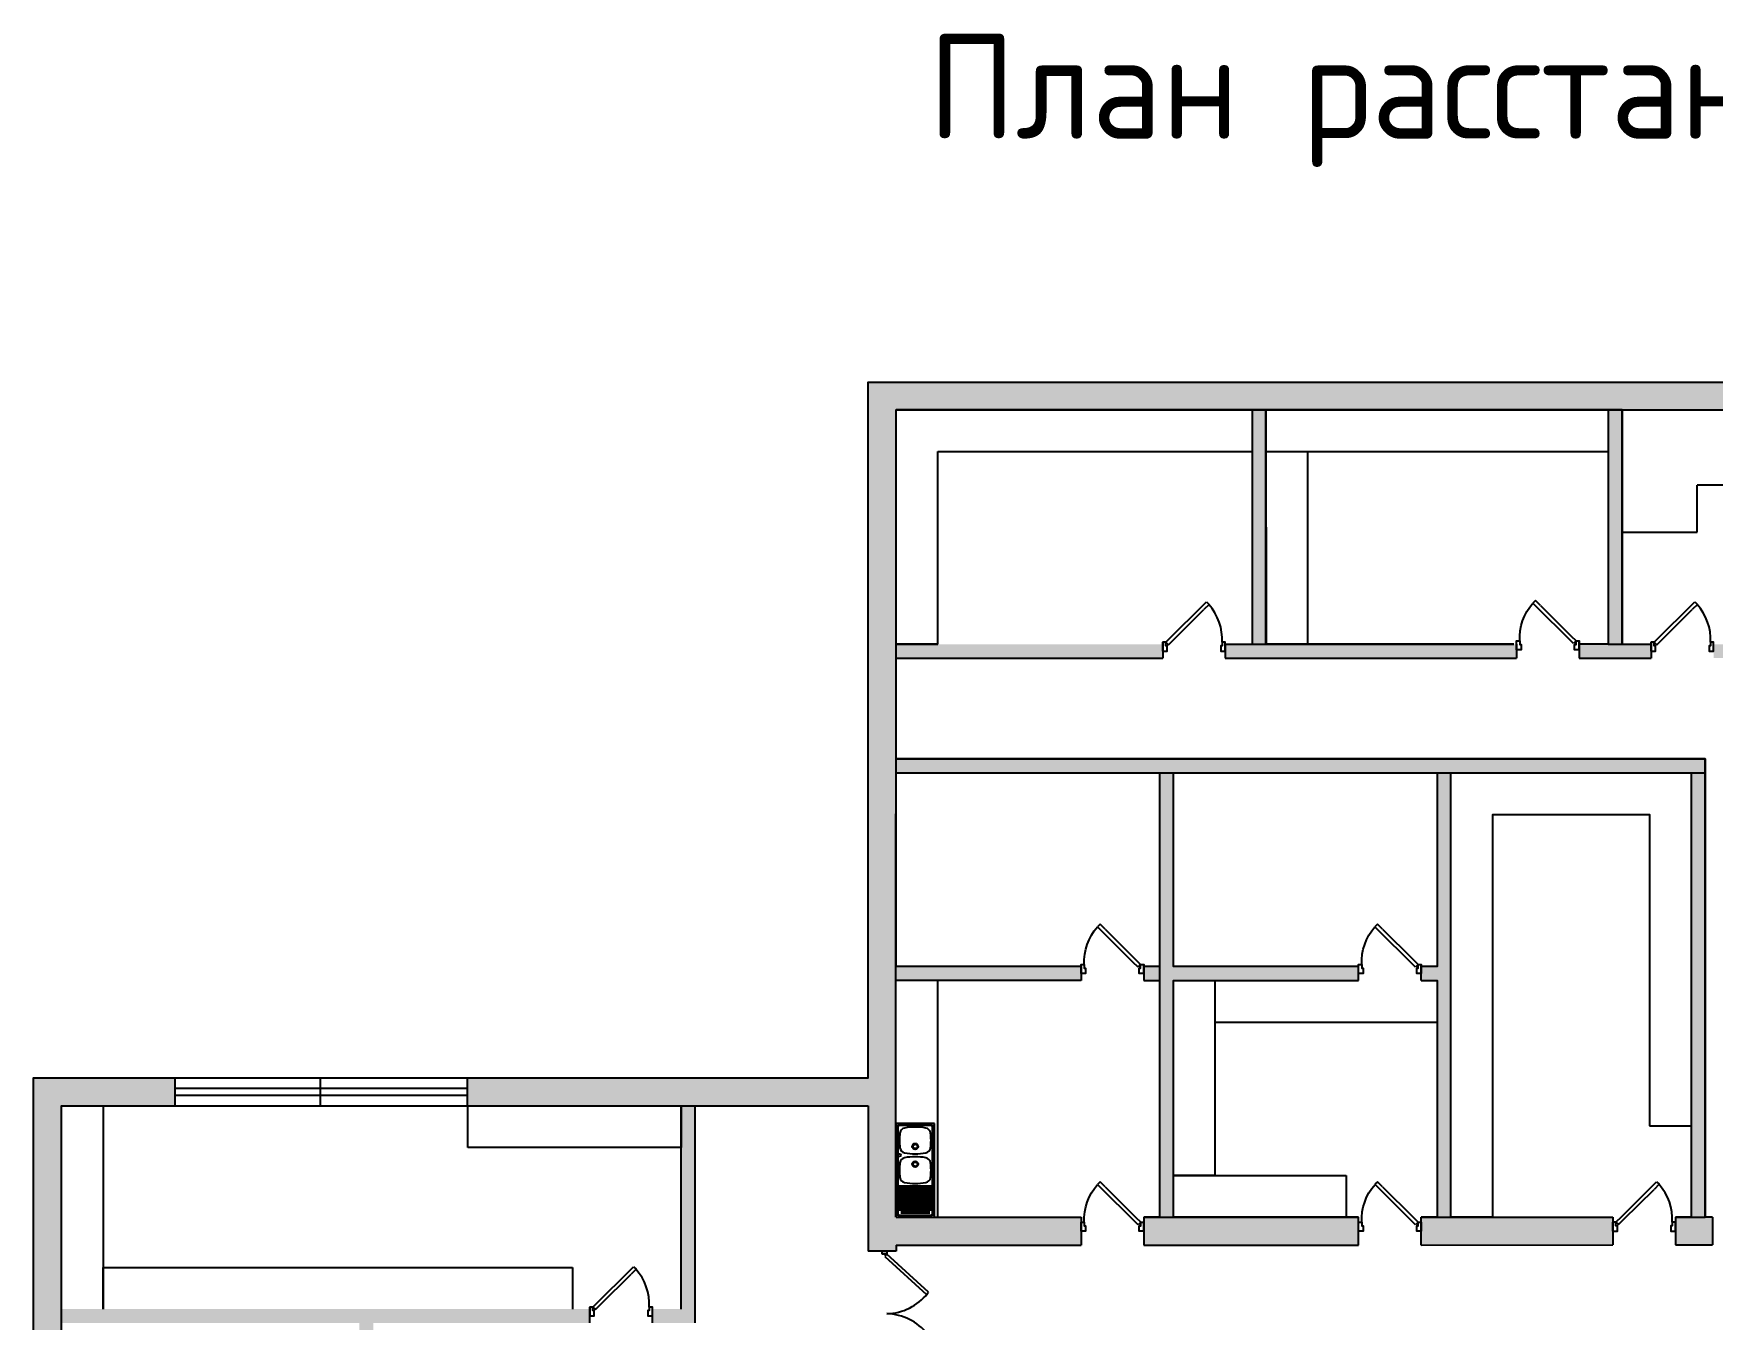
# Model space of a CAD drawing. Header units: millimetres. Extents: x 1 to 862718, y -200795 to 126771.
# Drawn here: x 600832 to 624969, y -92957 to -74478 of the extents above; entities that cross this region are included whole.
import ezdxf

# ---------------------------------------------------------------- set-up
doc = ezdxf.new("R2010")
doc.units = ezdxf.units.MM
doc.header["$MEASUREMENT"] = 0
doc.layers.add('freecads.com', color=7, linetype='Continuous')
doc.styles.get("Standard").update_dxf_attribs({"font": 'GOST Common.ttf'})

# ---------------------------------------------------------------- blocks, each defined once
blk = doc.blocks.new('door')
for p, q in [((156873, 58161), (156946, 58233)), ((156983, 58197), (156910, 58124)), ((156946, 58233), (156983, 58197)), ((156873, 58161), (156435, 57726)), ((156472, 57689), (156910, 58124)), ((156435, 57726), (156362, 57653)), ((156399, 57617), (156472, 57689)), ((156317, 57525), (156317, 57653)), ((156317, 57653), (156317, 57525)), ((156362, 57653), (156399, 57617)), ((157217, 57525), (157217, 57653)), ((157217, 57525), (157217, 57653))]:
    blk.add_line(p, q)
for points in [[(156362, 57653), (156317, 57653), (156317, 57525), (156382, 57525), (156382, 57589), (156382, 57602), (156362, 57602)], [(157172, 57653), (157172, 57602), (157153, 57602), (157153, 57589), (157153, 57525), (157217, 57525), (157217, 57653)]]:
    blk.add_lwpolyline(points, close=True)
blk.add_arc((156410, 57690), 763, 357.2313, 41.4937)
blk = doc.blocks.new('A$C7C735C75')
for p, q in [((328, 370), (25, 38)), ((43, 21), (346, 354)), ((346, 354), (328, 370)), ((654, 354), (672, 370)), ((957, 21), (654, 354)), ((672, 370), (975, 38)), ((0, 0), (0, 38)), ((0, 38), (25, 38)), ((25, 0), (0, 0)), ((25, 38), (43, 21)), ((25, 38), (25, 0)), ((975, 38), (957, 21)), ((975, 38), (975, 0)), ((1000, 38), (975, 38)), ((975, 0), (1000, 0)), ((1000, 0), (1000, 38))]:
    blk.add_line(p, q)
for centre, start, end in [((60, 21), 2.2071, 50.923), ((940, 21), 129.077, 177.7929)]:
    blk.add_arc(centre, 441, start, end)

msp = doc.modelspace()

# ---------------------------------------------------------------- hatches: boundary and pattern name
at = {"true_color": 0x636466}
h = msp.add_hatch(color=251, dxfattribs=at)
h.dxf.hatch_style = 1
h.paths.add_polyline_path([(659632, -89478.6), (640395, -89481.3), (640395, -89881.3), (659232, -89878.6), (659232, -101885.5), (657723.5, -101885.5), (657723.5, -102285.5), (659632, -102285.5)])
h.paths.add_polyline_path([(659232, -93885.5), (647972.5, -93885.5), (647972.5, -94285.5), (659232, -94285.5)], flags=17)
h.paths.add_polyline_path([(653432, -89879.5), (653232, -89879.5), (653232, -92749.5), (653432, -92749.5)], flags=17)
h.paths.add_polyline_path([(653232, -92172), (652883.5, -92172), (652883.5, -92572), (653232, -92572)], flags=17)
h.paths.add_polyline_path([(653432, -93549.5), (653232, -93549.5), (653232, -93885.5), (653432, -93885.5)], flags=17)
h.paths.add_polyline_path([(602863.5, -89485.5), (600832, -89485.5), (600832, -102285.5), (605350.6, -102285.5), (613810.3, -110745.2), (617578.4, -107531.3), (617294.6, -107247.6), (613831.9, -110201.1), (605716.3, -102085.5), (609529, -102085.5), (609706.2, -102262.8), (609847.7, -102121.3), (609611.8, -101885.5), (605516.3, -101885.5), (605516.3, -101885.5), (601232, -101885.5), (601232, -89885.5), (602863.5, -89885.5)])
h.paths.add_polyline_path([(613419.4, -105693.1), (610484.1, -102757.7), (610342.6, -102899.2), (615889.5, -108446), (616042.2, -108315.8)], flags=17)
h.paths.add_polyline_path([(617309.4, -102364.9), (617167.5, -102223.1), (615888.2, -103317.9), (616029.9, -103459.6)], flags=17)
h.paths.add_polyline_path([(614670.1, -104623), (614528.6, -104481.6), (613278.1, -105551.8), (613419.4, -105693.1)], flags=17)
h.paths.add_polyline_path([(617795.7, -102285.5), (620051, -102285.5), (620051, -101885.5), (617395.7, -101885.5), (613232, -97721.8), (613232, -94285.5), (623347.4, -94285.5), (623347.4, -93885.5), (613232, -93885.5), (613232, -93775.5), (612832, -93775.5), (612832, -97887.5), (619937.7, -104993.2), (618656.4, -106086.1), (618940.1, -106369.8), (620526.7, -105016.5)])
h.paths.add_polyline_path([(646172.5, -93885.5), (645189, -93885.5), (629455.6, -93885.5), (625147.4, -93885.5), (625147.4, -94285.5), (646172.5, -94285.5)])
h.paths.add_polyline_path([(645432, -94285.5), (645232, -94285.5), (645232, -101885.5), (645432, -101885.5)], flags=17)
h.paths.add_polyline_path([(646940.5, -89880.4), (646740.5, -89880.4), (646740.5, -92172), (646940.5, -92172)], flags=16)
h.paths.add_polyline_path([(637433.6, -89881.7), (637233.6, -89881.8), (637233.6, -92572), (637433.6, -92572)])
h.paths.add_polyline_path([(637971, -92172), (637433.6, -92172), (637433.6, -92572), (637971, -92572)])
h.paths.add_polyline_path([(646923.5, -101885.5), (643851, -101885.5), (643851, -102285.5), (646923.5, -102285.5)], flags=0)
h.paths.add_polyline_path([(605716.3, -95504.5), (605516.3, -95504.5), (605516.3, -95767), (601232, -95767), (601232, -95967), (605516.3, -95967), (605516.3, -97663.5), (605716.3, -97663.5)], flags=17)
h.paths.add_polyline_path([(605716.3, -98463.5), (605516.3, -98463.5), (605516.3, -98726), (601232, -98726), (601232, -98926), (605516.3, -98926), (605516.3, -100823), (605716.3, -100823)], flags=17)
h.paths.add_polyline_path([(605716.3, -93008), (605516.3, -93008), (605516.3, -94704.5), (605716.3, -94704.5)], flags=17)
h.paths.add_polyline_path([(608829, -92808), (601232, -92808), (601232, -93008), (605516.3, -93008), (605716.3, -93008), (608829, -93008)], flags=17)
h.paths.add_polyline_path([(610344.5, -89885.5), (610144.5, -89885.5), (610144.5, -92808), (609729, -92808), (609729, -93008), (610344.5, -93008)], flags=17)
h.paths.add_polyline_path([(605716.3, -101623), (605516.3, -101623), (605516.3, -101885.5), (605716.3, -101885.5)], flags=17)
h.paths.add_polyline_path([(619882.6, -91489.1), (617220.9, -91489.1), (616793.5, -91489.1), (616793.6, -91888.5), (619882.6, -91888)], flags=17)
h.paths.add_polyline_path([(623538, -91487.5), (621009.9, -91487.9), (621009.9, -91489.1), (620782.6, -91489.1), (620782.6, -91887.9), (623538.1, -91887.5)], flags=17)
h.paths.add_polyline_path([(624969, -91487.3), (624438, -91487.3), (624438.1, -91887.3), (624969.1, -91887.3)], flags=17)
h.paths.add_polyline_path([(624864, -84900), (613232, -84901.8), (613232, -85101.8), (617020.9, -85101.8), (624864, -85100)], flags=17)
h.paths.add_polyline_path([(624864, -85100), (624665, -85100.1), (624665, -91487.3), (624865, -91487.3)], flags=17)
h.paths.add_polyline_path([(627066.5, -85099.7), (626865.5, -85099.7), (626866.5, -91487), (627066.5, -91486.9)], flags=17)
h.paths.add_polyline_path([(637232.8, -84898.1), (626865.5, -84899.7), (626865.5, -85099.7), (627066.5, -85099.7), (637232.8, -85098.1)], flags=17)
h.paths.add_polyline_path([(630722.1, -85099.1), (630523, -85099.1), (630523, -91486.4), (630723, -91486.4)], flags=17)
h.paths.add_polyline_path([(634073, -85098.6), (633873, -85098.6), (633874, -91485.9), (634074, -91485.8)], flags=17)
h.paths.add_polyline_path([(635938.5, -87273), (634073.3, -87273.3), (634073.4, -87473.4), (635938.6, -87473.1)], flags=17)
h.paths.add_polyline_path([(637233.2, -87272.8), (636838.5, -87272.9), (636838.6, -87472.9), (637233.2, -87472.9)], flags=17)
h.paths.add_polyline_path([(637233.6, -91485.3), (636839.1, -91485.4), (636839.2, -91885.4), (637233.6, -91885.3)], flags=17)
h.paths.add_polyline_path([(635939.1, -91485.5), (633546.5, -91485.9), (633546.5, -91885.9), (635939.2, -91885.5)], flags=17)
h.paths.add_polyline_path([(632646.5, -91486.1), (630202.5, -91486.4), (630202.6, -91886.4), (632646.5, -91886.1)], flags=17)
h.paths.add_polyline_path([(629302.5, -91486.6), (626769, -91487), (626769.1, -91887), (629302.6, -91886.6)], flags=17)
h.paths.add_polyline_path([(617220.9, -88085.6), (619882, -88085.6), (619882, -87885.6), (617220.9, -87885.6), (617220.9, -85101.8), (617020.9, -85101.8), (617020.9, -87885.6), (617020.9, -88085.6), (617020.9, -91488.5), (617220.9, -91488.5)], flags=17)
h.paths.add_polyline_path([(621209.9, -85100.9), (621009.9, -85100.9), (621009.9, -87885.6), (620782, -87885.6), (620782, -88085.6), (621009.9, -88085.6), (621009.9, -91487.9), (621209.9, -91487.8)], flags=17)
h.paths.add_polyline_path([(617020.9, -87885.6), (616792.9, -87885.6), (616793, -88085.6), (617020.9, -88085.6)], flags=17)
h.paths.add_polyline_path([(615892.9, -87885.6), (613231.9, -87885.6), (613231.9, -88085.6), (615893, -88085.6)], flags=17)
h.paths.add_polyline_path([(617066, -83254.3), (613232, -83254.8), (613232, -83454.8), (617066, -83454.2)], flags=17)
h.paths.add_polyline_path([(622153, -83253.6), (617966, -83254.2), (617966, -83454.1), (622153, -83453.4)], flags=17)
h.paths.add_polyline_path([(618550.8, -79885.5), (618350.8, -79885.5), (618351.2, -83254.1), (618551.2, -83254.1)], flags=17)
h.paths.add_polyline_path([(624087, -83253.3), (623053, -83253.4), (623053, -83453.3), (624087, -83453.1)], flags=17)
h.paths.add_polyline_path([(623669.5, -79885.5), (623469.5, -79885.5), (623470, -83253.4), (623670, -83253.3)], flags=17)
h.paths.add_polyline_path([(634870.6, -83251.8), (624987, -83253.2), (624987, -83453), (634870.6, -83451.4)], flags=17)
h.paths.add_polyline_path([(637232.5, -83251.4), (636670.6, -83251.5), (636670.6, -83451.2), (637232.6, -83451.1)], flags=17)
h.paths.add_polyline_path([(629706.4, -82871.4), (629506.4, -82871.4), (629506.5, -83252.5), (629706.5, -83252.5)], flags=17)
h.paths.add_polyline_path([(629706, -79885.5), (629506, -79885.5), (629506.3, -81971.4), (629706.3, -81971.4)], flags=17)
h.paths.add_polyline_path([(621234, -98387.7), (621914, -98387.7), (621914, -97505.9), (621234, -97505.9)], flags=25)
h.paths.add_polyline_path([(624268.5, -93394.7), (624748.5, -93394.7), (624748.5, -92512.9), (624268.5, -92512.9)], flags=9)
h.paths.add_polyline_path([(609160.2, -97668.2), (609640.2, -97668.2), (609640.2, -96786.4), (609160.2, -96786.4)], flags=25)
h.paths.add_polyline_path([(605342.5, -91706.2), (605822.5, -91706.2), (605822.5, -90824.4), (605342.5, -90824.4)], flags=25)
h.paths.add_polyline_path([(603035, -94706.7), (603515, -94706.7), (603515, -93824.9), (603035, -93824.9)], flags=25)
h.paths.add_polyline_path([(603015.5, -100768.2), (603495.5, -100768.2), (603495.5, -99886.4), (603015.5, -99886.4)], flags=24)
h.paths.add_polyline_path([(602964, -97811.7), (603484, -97811.7), (603484, -96929.9), (602964, -96929.9)], flags=25)
h.paths.add_polyline_path([(616456, -105868.7), (616856, -105868.7), (616856, -104986.9), (616456, -104986.9)], flags=25)
h.paths.add_polyline_path([(611232.5, -106487.7), (611712.5, -106487.7), (611712.5, -105605.9), (611232.5, -105605.9)], flags=24)
h.paths.add_polyline_path([(636670, -79485.5), (636670.1, -79885.5), (637232, -79885.5), (637233.6, -89881.8), (637433.6, -89881.7), (638137.8, -89881.6), (638137.8, -89481.6), (637633.5, -89481.7), (637631.9, -79485.5)])
h.paths.add_polyline_path([(634870.1, -79885.5), (634870, -79485.5), (612832.1, -79485.5), (612830.7, -89485.5), (607068, -89485.5), (607068, -89885.5), (612832, -89885.5), (612832, -91975.5), (613232, -91975.5), (613232, -91889.1), (615893.6, -91888.7), (615893.5, -91489.1), (613231.9, -91489.1), (613231.9, -88085.6), (613232, -79885.5)])
h.paths.add_polyline_path([(644027.5, -92172), (644027.5, -92572), (651983.5, -92572), (651983.5, -92172)])
h.paths.add_polyline_path([(643127.5, -92572), (643127.5, -92172), (638871, -92172), (638871, -92572)])

# ---------------------------------------------------------------- linework, layer by layer
at = {"color": 18, "true_color": 0x000000}
for p, q in [((613231.6, -83254.8), (613232, -79884.1)), ((623669.5, -79885.5), (613232, -79884.1)), ((613232, -79885.5), (618350.8, -79884.8)), ((613832, -79885.5), (613832, -79884.2)), ((618350.8, -79884.8), (618351.2, -83252.9)), ((618550.8, -79884.8), (618551.2, -83252.8)), ((618550.8, -79885.5), (623469.5, -79885.5)), ((623469.5, -79885.5), (623470, -83253.6)), ((623669.5, -79885.5), (623670, -83253.5)), ((613831.6, -83254.9), (613831.9, -80485.4)), ((613831.9, -80485.4), (618350.8, -80484.8)), ((618550.7, -80485.5), (623469.5, -80485.5)), ((619150.8, -83253.6), (619150.8, -80485.5)), ((623669.7, -80966.5), (623669.5, -80966.5)), ((629506.2, -80965.7), (624750.9, -80966.3)), ((624750.9, -81641), (624750.9, -80966.3)), ((623669.9, -81641), (624750.9, -81641)), ((613231.6, -83254.8), (613831.6, -83254.7)), ((617066, -83254.3), (617066, -83454.2)), ((617966, -83254.2), (622114.5, -83253.6)), ((617966, -83254.2), (617966, -83454.1)), ((618550.8, -83253.6), (619150.8, -83253.6)), ((622153, -83253.7), (622153, -83453.4)), ((623053, -83253.6), (623053, -83453.3)), ((623470, -83253.4), (624087, -83253.3)), ((624087, -83253.3), (624087, -83453.1)), ((613231.5, -83454.8), (617066, -83454.2)), ((617966, -83454.1), (622153, -83453.4)), ((623053, -83453.3), (624087, -83453.1)), ((613232, -84901.8), (624864, -84900)), ((624864, -84900), (624865, -91487.3)), ((613232, -85101.8), (624864, -85100)), ((624664, -85103.6), (624665, -91487.3)), ((615893, -88085.6), (613230.9, -88085.2)), ((613831.9, -91489.1), (613831.9, -88085.6)), ((615892.9, -87885.6), (615893, -88085.6)), ((616792.9, -87885.6), (616793, -88085.6)), ((617020.9, -87885.6), (617020.9, -88085.6)), ((617820.9, -90888.4), (617820.9, -88085.6)), ((619882, -88085.6), (619882, -87885.6)), ((620782, -88085.6), (620782, -87885.6)), ((617820.9, -88685.6), (621009.9, -88685.6)), ((602863.5, -89485.5), (602863.5, -89885.5)), ((604955, -89885.5), (604955, -89485.5)), ((607068, -89485.5), (607068, -89885.5)), ((601232, -89885.5), (601832, -89885.5)), ((601832, -89885.5), (601832, -92810)), ((607075, -90485.5), (607075, -89885.5)), ((610144.5, -92808), (610144.5, -89885.5)), ((610144.5, -89885.5), (610144.5, -90485.5)), ((610344.5, -93008), (610344.5, -89885.5)), ((612832, -89885.5), (612832, -91975.5)), ((624065, -90173.5), (624665, -90173.5)), ((610144.5, -90485.5), (607075, -90485.5)), ((617820.9, -90888.4), (617220.9, -90888.4)), ((617220.9, -90888.4), (619703.5, -90888.4)), ((619703.5, -90888.4), (619703.6, -91488.1)), ((613231.9, -91489.1), (615893.5, -91488.7)), ((613231.9, -91489.1), (613831.9, -91489.1)), ((615893.5, -91488.7), (615893.6, -91888.7)), ((616793.5, -91488.5), (619882.6, -91488)), ((616793.5, -91488.5), (616793.6, -91888.5)), ((617220.9, -91489.1), (617820.9, -91489.1)), ((617820.9, -91489.1), (617820.9, -91488.4)), ((619882.6, -91888), (619882.6, -91488)), ((620782.6, -91487.9), (623538, -91487.5)), ((620782.6, -91887.9), (620782.6, -91487.9)), ((621209.9, -91487.3), (621809.9, -91487.3)), ((623538, -91487.4), (623538.1, -91887.5)), ((624438, -91487.3), (624438.1, -91887.3)), ((624438, -91487.3), (624865, -91487.3)), ((624969, -91487.3), (624969.1, -91887.3)), ((613232, -91889.1), (615893.6, -91888.7)), ((613232, -91889.1), (613232, -91975.5)), ((616793.6, -91888.5), (619882.6, -91888)), ((620782.6, -91887.9), (623538.1, -91887.5)), ((624438.1, -91887.3), (624969.1, -91887.3)), ((613232, -91975.5), (612832, -91975.5)), ((601832, -92810), (601832, -92210)), ((601832, -92210), (608582.5, -92210)), ((608582.5, -92210), (608582.5, -92809.5)), ((608829, -93008), (608829, -92808)), ((609729, -93008), (609729, -92808))]:
    msp.add_line(p, q, dxfattribs=at)
at = {"color": 152, "true_color": 0x2776bb}
for p, q in [((602863.5, -89635.5), (607068, -89635.5)), ((602863.5, -89735.5), (607068, -89735.5))]:
    msp.add_line(p, q, dxfattribs=at)
at = {"color": 18, "true_color": 0x000000}
for points in [[(617578.4, -107531.3), (613810.3, -110745.2), (605350.6, -102285.5), (600832, -102285.5), (600832, -89485.5), (612830.7, -89485.5), (612832.1, -79485.5), (634870, -79485.5)], [(613230.7, -91489.1), (613232, -79885.5), (634870.1, -79885.5)], [(613831.6, -83252.9), (613232, -83252.9), (613232, -79884.1), (618351.2, -79884.1), (618351.2, -83252.9)], [(622114.5, -83253.6), (618550.8, -83253.6), (618550.8, -79884.8), (623470, -79884.8), (623470, -83253.6), (623053, -83253.6)], [(623670, -83252.7), (623669.5, -83252.7), (623669.5, -79885.5), (629506.5, -79885.5), (629506.5, -81971.4)], [(624969, -91487.3), (624865, -91487.3), (624864, -84900), (613232, -84901.8), (613231.5, -83454.8), (617066, -83454.2)], [(617966, -83454.1), (622153, -83453.4)], [(623053, -83453.3), (624087, -83453.1)], [(615892.9, -87885.6), (613231.9, -87885.6), (613231.9, -85101.8), (617020.9, -85101.8), (617020.9, -87885.6), (616792.9, -87885.6)], [(619882, -87885.6), (617220.9, -87885.6), (617220.9, -85101.8), (621009.9, -85101.8), (621009.9, -87885.6), (620782, -87885.6)], [(621209.9, -91487.3), (621209.9, -85101.8), (624665, -85101.8), (624665, -91487.3), (624438, -91487.3)], [(621810, -91487.3), (621209.9, -91487.3), (621209.9, -85101.8), (624665, -85101.8), (624665, -91487.3), (624438, -91487.3)], [(621810, -91487.3), (621209.9, -91487.3), (621209.9, -85101.8), (624665, -85101.8), (624665, -91487.3), (624438, -91487.3)], [(621810, -91487.7), (621809.9, -85701.8), (624065, -85701.8), (624065, -90173.5)], [(616793, -88085.6), (617020.9, -88085.6), (617020.9, -91489.1), (616793.5, -91489.1)], [(619882.6, -91489.1), (617220.9, -91489.1), (617220.9, -88085.6), (619882, -88085.6)], [(620782, -88085.6), (621009.9, -88085.6), (621009.9, -91489.1), (620782.6, -91489.1)], [(617820.9, -90889.1), (617820.9, -88685.6), (620409.9, -88685.6)], [(605516.3, -101885.5), (601232, -101885.5), (601232, -89885.5), (612832, -89885.5)], [(616793.6, -91888.5), (619882.6, -91888)], [(620782.6, -91887.9), (623538.1, -91887.5)], [(624438.1, -91887.3), (624969.1, -91887.3)]]:
    msp.add_lwpolyline(points, dxfattribs=at)
at = {"layer": 'freecads.com'}
for p, q in [((613783, -90139.8), (613232, -90139.8)), ((613232, -90139.8), (613232, -91489.1)), ((613246.1, -90203.3), (613246.1, -91425.6)), ((613257.3, -90203.3), (613257.3, -91425.6)), ((613723.9, -90158.3), (613291, -90158.3)), ((613723.9, -90169.6), (613291, -90169.6)), ((613507.5, -90169.6), (613474.4, -90169.6)), ((613757.7, -91425.6), (613757.7, -90203.3)), ((613768.9, -91425.6), (613768.9, -90203.3)), ((613783, -91489.1), (613783, -90139.8)), ((613282.6, -91026.9), (613282.6, -91398.2)), ((613310.7, -91026.9), (613310.7, -91438.5)), ((613338.8, -91026.9), (613338.8, -91438.5)), ((613366.9, -91026.9), (613366.9, -91438.5)), ((613395, -91026.9), (613395, -91438.5)), ((613423.2, -91026.9), (613423.2, -91438.5)), ((613451.3, -91026.9), (613451.3, -91438.5)), ((613479.4, -91026.9), (613479.4, -91438.5)), ((613507.5, -91026.9), (613507.5, -91438.5)), ((613535.6, -91026.9), (613535.6, -91438.5)), ((613563.7, -91026.9), (613563.7, -91438.5)), ((613591.8, -91026.9), (613591.8, -91438.5)), ((613619.9, -91026.9), (613619.9, -91438.5)), ((613648, -91026.9), (613648, -91438.5)), ((613676.1, -91026.9), (613676.1, -91438.5)), ((613704.3, -91026.9), (613704.3, -91438.5)), ((613732.4, -91026.9), (613732.4, -91395.9)), ((613291, -91459.3), (613723.9, -91459.3)), ((613291, -91470.5), (613723.9, -91470.5)), ((613232, -91489.1), (613783, -91489.1))]:
    msp.add_line(p, q, dxfattribs=at)
for centre, radius in [((613507.5, -90470.4), 42.7), ((613507.5, -90470.4), 30.9), ((613282.6, -90598.5), 19.7), ((613507.5, -90726.7), 42.7), ((613507.5, -90726.7), 30.9)]:
    msp.add_circle(centre, radius, dxfattribs=at)
for centre, radius, start, end in [((613291, -90203.3), 45, 90, 180), ((613291, -90203.3), 33.7, 90, 180), ((613370.7, -90289.4), 84.3, 100.38124, 172.77), ((613507.5, -91035.9), 843.3, 79.61876, 100.38124), ((613644.3, -90289.4), 84.3, 7.23, 79.61876), ((613723.9, -90203.3), 45, 0, 90), ((613723.9, -90203.3), 33.7, 0, 90), ((614123.7, -90384.9), 843.3, 172.77, 187.23), ((613370.7, -90480.4), 84.3, 187.23, 259.61876), ((613644.3, -90480.4), 84.3, 280.38124, 352.77), ((612891.3, -90384.9), 843.3, 352.77, 7.23), ((614123.7, -90812.2), 843.3, 172.77, 187.23), ((613370.7, -90716.7), 84.3, 100.38124, 172.77), ((613507.5, -89733.9), 843.3, 259.61876, 280.38124), ((613507.5, -91463.2), 843.3, 79.61876, 100.38124), ((613644.3, -90716.7), 84.3, 7.23, 79.61876), ((612891.3, -90812.2), 843.3, 352.77, 7.23), ((613370.7, -90907.7), 84.3, 187.23, 259.61876), ((613507.5, -90161.1), 843.3, 259.61876, 280.38124), ((613644.3, -90907.7), 84.3, 280.38124, 352.77), ((613291, -91425.6), 45, 180, 270), ((613291, -91425.6), 33.7, 180, 270), ((613723.9, -91425.6), 45, 270, 0), ((613723.9, -91425.6), 33.7, 270, 0)]:
    msp.add_arc(centre, radius, start, end, dxfattribs=at)

# ---------------------------------------------------------------- block references
for p in [(460748.6, -140879), (467769.6, -140878), (467220.6, -149212.2), (452511.6, -150432.9)]:
    msp.add_blockref('door', p)
at = {"xscale": -1}
for p in [(779370.4, -140859.8), (773110.4, -145510.5), (777099.4, -145510.5), (773111, -149213.4), (777100, -149212.8)]:
    msp.add_blockref('door', p, dxfattribs=at)
at = {"xscale": 1.799512586105673, "yscale": 1.799512586105673, "zscale": 1.799512586105673, "rotation": 270}
msp.add_blockref('A$C7C735C75', (613032, -91975.5), dxfattribs=at)

# ---------------------------------------------------------------- texts
at = {"insert": (613689, -74488), "char_height": 1500, "attachment_point": 1}
msp.add_mtext_dynamic_manual_height_columns('План расстановки мебели', width=27894, gutter_width=1, heights=[0], dxfattribs=at)

doc.saveas('drawing.dxf')
